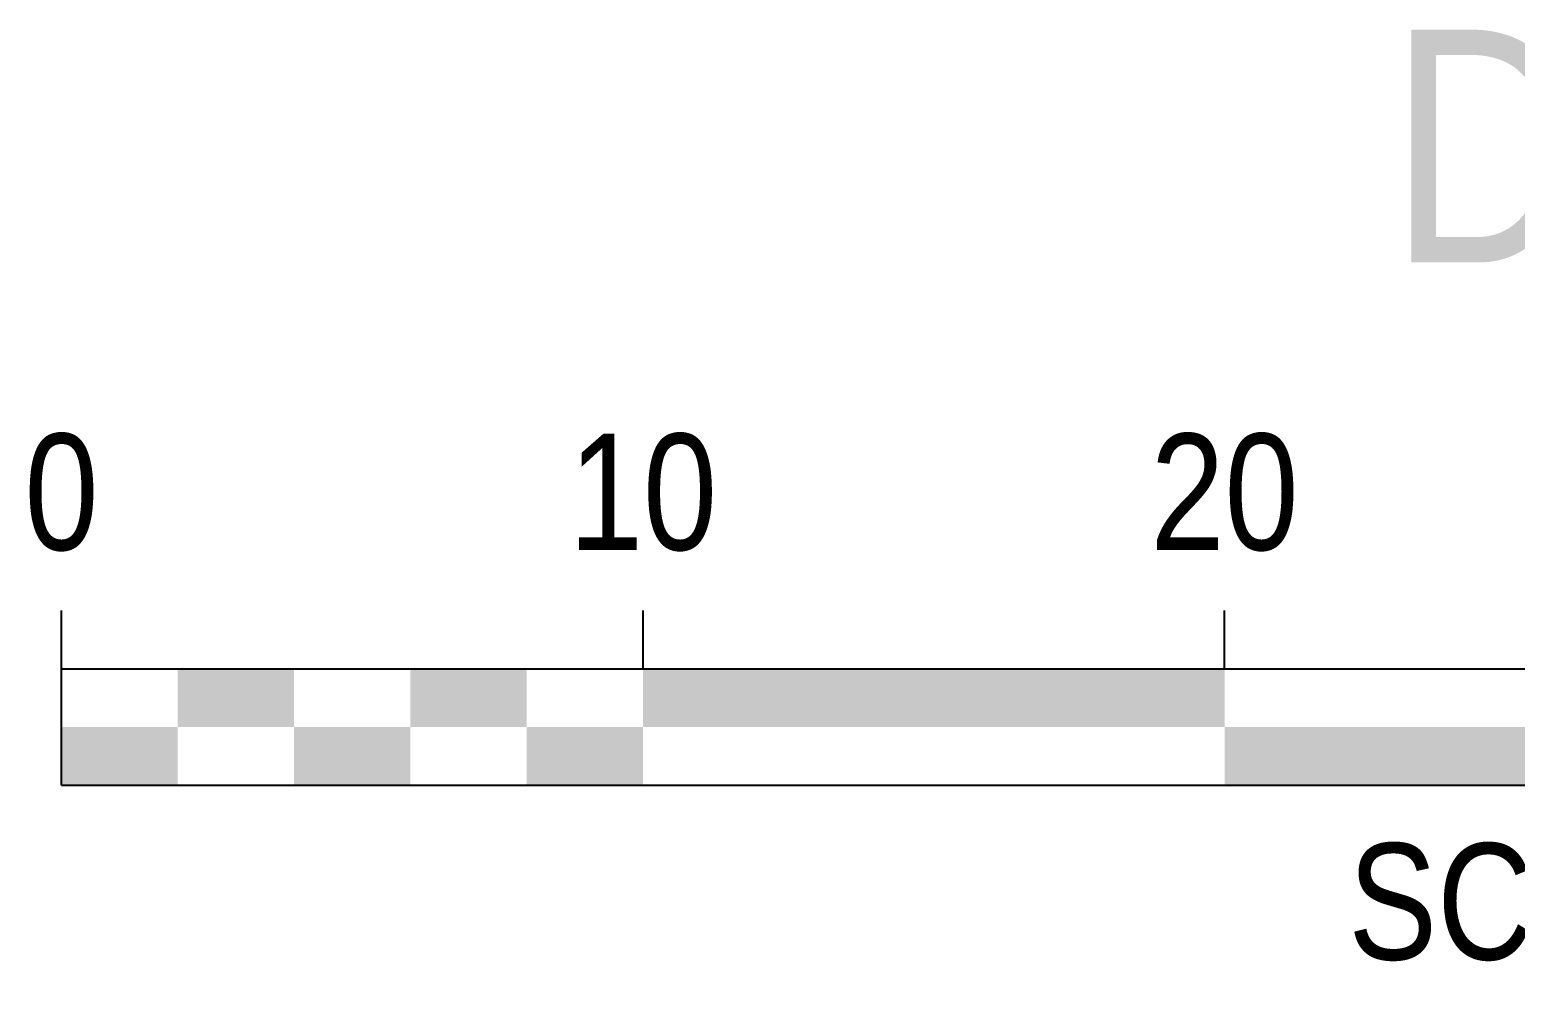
# Model space of a CAD drawing. Extents: x 47903 to 49482, y 5930913 to 5932062.
# Drawn here: x 48588.8 to 48716.5, y 5931048 to 5931129.8 of the extents above; entities that cross this region are included whole.
import ezdxf

# ---------------------------------------------------------------- set-up
doc = ezdxf.new("R2010")
doc.units = 0
doc.header["$LTSCALE"] = 5
doc.layers.add('CG-NOTES', color=7, linetype='Continuous')
doc.layers.add('L-2', color=7, linetype='Continuous')
doc.styles.add('80', font='', dxfattribs={"height": 10})
doc.styles.add('80CG', font='', dxfattribs={"height": 10})
doc.styles.get('80').set_extended_font_data('Arial Narrow')
doc.styles.get('80CG').set_extended_font_data('Arial Narrow')

# ---------------------------------------------------------------- blocks, each defined once
blk = doc.blocks.new('*U27')
at = {"color": 0}
for p, q in [((-150, 0), (-150, 15)), ((-100, 10), (-100, 15)), ((-50, 10), (-50, 15)), ((-150, 10), (150.24, 10)), ((-150, 0), (150.24, 0))]:
    blk.add_line(p, q, dxfattribs=at)
for points in [[(-140, 10), (-130, 10), (-140, 5), (-130, 5)], [(-120, 10), (-110, 10), (-120, 5), (-110, 5)], [(-100, 10), (-50, 10), (-100, 5), (-50, 5)], [(-150, 5), (-140, 5), (-150, 0), (-140, 0)], [(-130, 5), (-120, 5), (-130, 0), (-120, 0)], [(-110, 5), (-100, 5), (-110, 0), (-100, 0)], [(-50, 5), (50, 5), (-50, 0), (50, 0)]]:
    blk.add_solid(points, dxfattribs=at)
at = {"color": 0, "char_height": 10, "attachment_point": 2, "style": '80'}
for s, insert in [('0', (-150, 30.21)), ('10', (-100, 30.21)), ('20', (-50, 30.21)), ('SCALE 1:1,000', (0.12, -5))]:
    blk.add_mtext(s, dxfattribs=dict(at, insert=insert))

msp = doc.modelspace()

# ---------------------------------------------------------------- block references
at = {"layer": 'L-2'}
msp.add_blockref('*U27', (48741.52, 5931064.84), dxfattribs=at)

# ---------------------------------------------------------------- texts
at = {"layer": 'CG-NOTES', "color": 3, "insert": (48689.58, 5931129.78), "char_height": 20, "width": 109.8454, "attachment_point": 1, "style": '80CG'}
msp.add_mtext('\\pi16.10961;DETAIL', dxfattribs=at)

doc.saveas('drawing.dxf')
